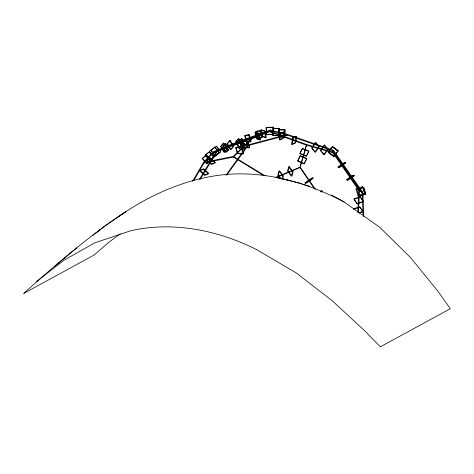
<?xml version="1.0" encoding="UTF-8"?>
<svg xmlns="http://www.w3.org/2000/svg" width="474" height="474" viewBox="0 0 474 474"><rect width="100%" height="100%" fill="white"/><g stroke="black" fill="none" stroke-linecap="round" stroke-linejoin="round"><path stroke-width="0.71" d="M357.757 212.34L358.83 190.459L332.861 152.758L306.405 145.157L269.398 131.808L251.931 138.716L212.779 153.108L204.045 162.932L193.694 180.748M358.433 212.228L359.511 190.222L333.305 152.172L306.702 144.529L269.38 131.067L251.83 138.005L212.316 152.533L203.565 162.375L192.58 181.275M332.861 152.758L333.044 150.892L287.505 135.143L270.269 130.806L236.887 142.899L217.744 150.566L212.779 153.108M333.305 152.172L333.495 150.299L287.522 134.403M363.303 216.624L363.754 214.503L362.811 192.403L333.495 150.299M314.505 188.859L299.929 167.577L306.405 145.157M315.5 189.434L300.19 167.079L306.702 144.529M282.012 178.905L282.848 176.073L279.014 170.99L277.764 175.238L280.324 178.627M282.593 178.662L283.422 175.824L279.595 170.747L278.345 174.995L281.325 178.947M199.518 179.148L217.305 149.974L236.55 142.265L270.257 130.054L287.552 134.409L247.778 144.955L236.55 142.265M200.123 179.468L217.744 150.566M225.861 175.315L247.778 144.955M226.845 175.001L248.086 145.583L287.475 135.137M338.152 150.501L333.909 156.171L328.263 151.935L332.505 146.265L338.146 150.531M328.204 152.563L332.446 146.887L338.092 151.123L333.85 156.793L328.204 152.527M269.398 131.808L270.269 130.806M203.571 162.369L233.279 156.444L251.83 138.005M204.045 162.932L233.469 157.066L251.931 138.716M95.084 233.729L104.701 225.98L125.883 211.653C89.373 235.625 56.145 264.291 23.7 293.412L93.68 255.279L109.198 242.001L120.414 233.735M321.04 191.567L322.095 190.672L320.394 191.62M321.437 192.148L322.492 191.253L321.36 191.887M76.907 247.825L54.901 266.068M95.037 233.759L100.565 229.286M92.821 235.548L93.953 234.636M36.22 281.775L63.623 260.475L94.812 242.783L130.664 230.791A202.262 156.734 45.1 0 1 256.784 249.691L296.291 272.971L332.197 300.717L364.95 331.03L380.32 346.844L450.3 308.71L437.935 291.255L410.816 257.874L379.875 227.419L344.225 202.043A202.262 180.902 84.8 0 0 331.19 195.039M117.262 217.53C146.478 196.834 179.883 181.24 215.474 175.753C259.93 168.969 305.025 181.311 344.225 202.043M212.316 152.533L217.305 149.974M275.696 177.4L300.19 167.079M276.206 177.578L299.929 167.577M357.971 195.495L364.725 193.345L362.563 186.638L355.814 188.788L358.018 195.525M356.958 189.547L363.665 187.36L365.821 194.067L359.12 196.254L356.91 189.511L363.611 187.331L365.774 194.038L359.067 196.218M353.486 208.803L359.831 206.729L362.918 211.374L358.474 212.82M353.462 209.289L359.807 207.221L362.894 211.86L359.085 213.104M343.668 163.714L345.736 163.056L340.291 167.044L338.223 167.701L345.339 162.475L343.271 163.133L337.826 167.121L339.888 166.463M352.366 176.34L354.434 175.682L348.983 179.664L346.921 180.327L354.031 175.102L351.969 175.759L346.518 179.747L348.586 179.089M266.358 127.322L273.439 127.156L273.587 134.207L266.507 134.373L266.382 127.293M266.068 127.654L273.125 127.518L273.267 134.575L266.216 134.711L266.092 127.63L273.148 127.494L273.291 134.545M236.887 142.899L248.086 145.583M288.761 180.41L276.111 177.341L301.713 183.663M233.297 156.426L265.298 175.955M233.451 157.084L263.941 175.688M359.511 190.222L362.811 192.403M358.83 190.459L362.112 192.628L363.054 214.521M332.44 146.922L338.086 151.153M328.269 151.905L333.915 156.136M216.316 146.229L220.665 151.787L215.273 156.082L210.924 150.531L216.458 146.158L220.801 151.716L215.409 156.017L211.066 150.459M214.663 147.076L219.006 152.634M209.407 151.307L213.75 156.864M333.044 150.892L362.112 192.628M362.515 186.602L364.672 193.309M273.415 127.186L273.563 134.237M302.388 184.137A202.262 180.902 84.8 0 1 309.356 186.241M273.089 128.27L272.52 135.268L278.576 135.398L279.15 128.395L273.089 128.27M273.451 128.359L272.876 135.363L278.937 135.487L279.506 128.484L273.451 128.359M278.842 129.716L278.268 136.719L284.329 136.844L284.898 129.84L278.842 129.716M279.198 129.805L278.629 136.808L284.684 136.933L285.253 129.935L279.198 129.805M280.306 133.312L279.145 139.848L282.652 138.284L283.808 131.748L280.306 133.312M280.904 133.526L279.749 140.061L283.251 138.497L284.412 131.962L280.904 133.526M292.695 137.78L291.534 144.315L295.035 142.751L296.197 136.216L292.695 137.78M293.293 137.999L292.132 144.529L295.64 142.964L296.801 136.435L293.293 137.999M288.743 166.889L287.499 171.138L291.332 176.215L292.577 171.967L288.743 166.889M289.324 166.641L288.079 170.895L291.907 175.972L293.157 171.724L289.324 166.641M302.453 148.267L299.953 153.286L306.441 155.987L308.947 150.975L302.453 148.267M302.335 148.682L299.829 153.7L306.322 156.408L308.829 151.39L302.335 148.682M300.291 155.762L297.785 160.781L304.278 163.489L306.779 158.47L300.291 155.762M300.172 156.177L297.666 161.196L304.16 163.903L306.66 158.885L300.172 156.177M315.34 142.478L311.602 148.042L314.955 152.142L318.694 146.579L315.34 142.478M315.838 142.621L312.099 148.19L315.453 152.29L319.192 146.721L315.838 142.621M324.186 145.014L320.448 150.584L323.801 154.684L327.54 149.114L324.186 145.014M324.684 145.162L320.939 150.726L324.299 154.826L328.038 149.263L324.684 145.162M223.266 143.272L220.517 146.46L224.03 152.367L226.779 149.18L223.266 143.272M223.817 143.053L221.062 146.241L224.575 152.148L227.33 148.96L223.817 143.053M229.665 140.707L226.916 143.895L230.429 149.802L233.178 146.614L229.665 140.707M230.21 140.488L227.461 143.675L230.974 149.583L233.729 146.395L230.21 140.488M270.257 130.054L269.38 131.067L270.257 130.054M225.209 143.812L222.59 146.075L225.523 152.409L228.142 150.139L225.209 143.812M225.796 143.592L223.177 145.862L226.11 152.19L228.729 149.926L225.796 143.592M238.315 138.989L235.702 141.258L238.635 147.586L241.254 145.322L238.315 138.989M238.902 138.775L236.289 141.045L239.222 147.373L241.841 145.103L238.902 138.775M308.503 179.972L304.818 183.106L309.35 180.57L313.03 177.436L308.503 179.972M308.9 180.553L305.215 183.687L309.747 181.151L313.427 178.017L308.9 180.553M214.799 147.005L209.271 151.378L213.614 156.935L219.142 152.563L214.799 147.005M209.532 151.686L205.313 154.962L210.047 160.159L214.272 156.882L209.532 151.686M209.224 152.036L204.999 155.312L209.739 160.508L213.958 157.232L209.224 152.036M206.617 154.962L202.398 158.239L207.132 163.435L211.357 160.159L206.617 154.962M206.309 155.312L202.09 158.589L206.824 163.785L211.048 160.508L206.309 155.312M241.562 138.609L236.206 142.301L238.985 148.255L244.341 144.57L241.562 138.609M241.93 138.698L236.567 142.39L239.352 148.344L244.708 144.659L241.93 138.698M245.301 139.51L239.939 143.195L242.724 149.15L248.08 145.465L245.301 139.51M245.668 139.593L240.306 143.284L243.085 149.239L248.447 145.554L245.668 139.593M210.32 157.937L206.628 159.489L211.724 163.933L215.409 162.381L210.32 157.937M209.994 158.464L206.309 160.016L211.404 164.46L215.089 162.908L209.994 158.464M203.654 168.868L199.969 170.421L205.064 174.859L208.75 173.306L203.654 168.868M203.334 169.396L199.649 170.948L204.744 175.386L208.43 173.834L203.334 169.396M360.323 196.734L353.977 198.802L357.064 203.447L363.41 201.373L360.323 196.734M360.299 197.22L353.954 199.293L357.041 203.939L363.386 201.865L360.299 197.22M260.499 130.753L256.339 131.245L258.2 138.011L262.359 137.519L260.499 130.753M259.959 130.948L255.8 131.44L257.66 138.207L261.82 137.715L259.959 130.948M249.318 134.806L245.159 135.297L247.019 142.064L251.179 141.572L249.318 134.806M248.779 135.001L244.62 135.493L246.48 142.259L250.639 141.767L248.779 135.001M247.92 141.536L242.131 141.051L243.873 147.088L249.656 147.568L247.92 141.536M247.552 141.898L241.77 141.418L243.506 147.45L249.288 147.929L247.552 141.898M241.752 147.663L235.963 147.183L237.705 153.215L243.488 153.7L241.752 147.663M241.385 148.03L235.602 147.544L237.338 153.582L243.121 154.062L241.385 148.03M264.966 131.049L261.364 129.686L262.732 136.204L266.335 137.573L264.966 131.049M264.373 131.286L260.771 129.917L262.14 136.441L265.742 137.804L264.373 131.286M259.13 133.36L255.527 131.991L256.896 138.515L260.499 139.877L259.13 133.36M258.537 133.591L254.935 132.228L256.304 138.746L259.906 140.114L258.537 133.591"/></g></svg>
